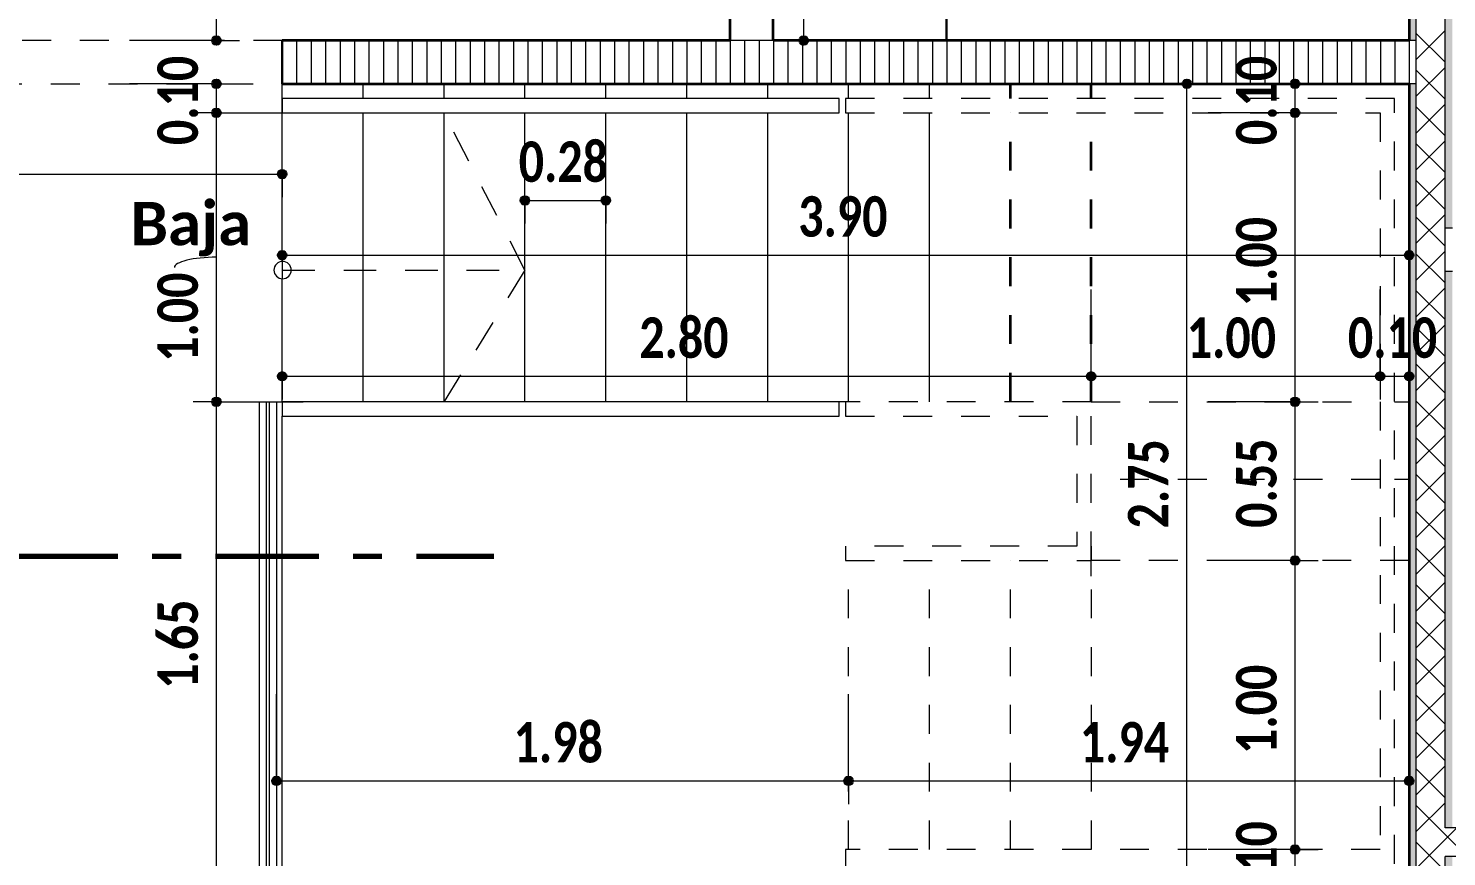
# Model space of a CAD drawing. Header units: metres. Extents: x -144 to 1000, y -717 to 29.
# Drawn here: x 880.197 to 885.105, y -555.651 to -552.784 of the extents above; entities that cross this region are included whole.
import ezdxf

# ---------------------------------------------------------------- set-up
doc = ezdxf.new("R2010")
doc.units = ezdxf.units.M
for name, pattern in [('Basculante', [0.11625, 0.075, -0.04125]), ('basculante modificado', [0.18, 0.1125, -0.0675]), ('Dash Dot 3_16_', [0.595313, 0.357187, -0.119063, 0, -0.119063])]:
    doc.linetypes.add(name, pattern=pattern)
doc.layers.get('0').update_dxf_attribs({"color": 1})
for name, color, linetype, lineweight in [('A-ANNO-DIMS', 1, 'Continuous', 9), ('A-DETL', 1, 'Continuous', 9), ('A-DETL-GENF', 1, 'Continuous', 9), ('A-DETL-MEDM', 1, 'Continuous', 30), ('A-DETL-THIN', 1, 'Continuous', 9), ('A-FLOR', 2, 'Continuous', 9), ('A-FLOR-HRAL', 1, 'Continuous', 9), ('A-FLOR-OVHD', 7, 'Basculante', 9), ('A-GENM', 1, 'Continuous', 9), ('A-WALL', 4, 'Continuous', 9), ('G-ANNO-SYMB', 1, 'Continuous', 9), ('G-ANNO-TEXT', 2, 'Continuous', 9)]:
    doc.layers.add(name, color=color, linetype=linetype, lineweight=lineweight)
doc.layers.add('A-WALL-PATT', color=7, linetype='Continuous', lineweight=35, true_color=0x9c9c9c)
doc.styles.add('Calibri_B_1', font='calibrib.ttf', dxfattribs={"height": 0.135})
doc.styles.add('Calibri_B_4', font='calibrib.ttf', dxfattribs={"height": 0.1125})

# ---------------------------------------------------------------- blocks, each defined once
blk = doc.blocks.new('J')
at = {"layer": 'A-ANNO-DIMS', "lineweight": 25}
h = blk.add_hatch(color=256, dxfattribs=at)
edge = h.paths.add_edge_path()
edge.add_arc((874.1427, -493.9757), 0.015, 0, 360)
h = blk.add_hatch(color=256, dxfattribs=at)
edge = h.paths.add_edge_path()
edge.add_arc((876.1751, -493.9757), 0.015, 0, 360)
h = blk.add_hatch(color=256, dxfattribs=at)
edge = h.paths.add_edge_path()
edge.add_arc((874.1427, -494.1257), 0.015, 0, 360)
h = blk.add_hatch(color=256, dxfattribs=at)
edge = h.paths.add_edge_path()
edge.add_arc((877.5014, -494.1257), 0.015, 0, 360)
h = blk.add_hatch(color=256, dxfattribs=at)
edge = h.paths.add_edge_path()
edge.add_arc((877.8753, -494.1257), 0.015, 0, 360)
h = blk.add_hatch(color=256, dxfattribs=at)
edge = h.paths.add_edge_path()
edge.add_arc((874.1427, -494.2257), 0.015, 0, 360)
h = blk.add_hatch(color=256, dxfattribs=at)
edge = h.paths.add_edge_path()
edge.add_arc((874.1427, -494.2257), 0.015, 0, 360)
h = blk.add_hatch(color=256, dxfattribs=at)
edge = h.paths.add_edge_path()
edge.add_arc((877.8753, -494.2257), 0.015, 0, 360)
h = blk.add_hatch(color=256, dxfattribs=at)
edge = h.paths.add_edge_path()
edge.add_arc((877.8753, -494.2257), 0.015, 0, 360)
h = blk.add_hatch(color=256, dxfattribs=at)
edge = h.paths.add_edge_path()
edge.add_arc((874.3707, -494.4377), 0.015, 0, 360)
h = blk.add_hatch(color=256, dxfattribs=at)
edge = h.paths.add_edge_path()
edge.add_arc((875.2107, -494.5288), 0.015, 0, 360)
h = blk.add_hatch(color=256, dxfattribs=at)
edge = h.paths.add_edge_path()
edge.add_arc((875.4907, -494.5288), 0.015, 0, 360)
h = blk.add_hatch(color=256, dxfattribs=at)
edge = h.paths.add_edge_path()
edge.add_arc((874.3707, -494.7186), 0.015, 0, 360)
h = blk.add_hatch(color=256, dxfattribs=at)
edge = h.paths.add_edge_path()
edge.add_arc((878.27, -494.7186), 0.015, 0, 360)
h = blk.add_hatch(color=256, dxfattribs=at)
edge = h.paths.add_edge_path()
edge.add_arc((874.3707, -495.1379), 0.015, 0, 360)
h = blk.add_hatch(color=256, dxfattribs=at)
edge = h.paths.add_edge_path()
edge.add_arc((877.1702, -495.1379), 0.015, 0, 360)
h = blk.add_hatch(color=256, dxfattribs=at)
edge = h.paths.add_edge_path()
edge.add_arc((877.1702, -495.1379), 0.015, 0, 360)
h = blk.add_hatch(color=256, dxfattribs=at)
edge = h.paths.add_edge_path()
edge.add_arc((878.17, -495.1379), 0.015, 0, 360)
h = blk.add_hatch(color=256, dxfattribs=at)
edge = h.paths.add_edge_path()
edge.add_arc((878.17, -495.1379), 0.015, 0, 360)
h = blk.add_hatch(color=256, dxfattribs=at)
edge = h.paths.add_edge_path()
edge.add_arc((878.27, -495.1379), 0.015, 0, 360)
h = blk.add_hatch(color=256, dxfattribs=at)
edge = h.paths.add_edge_path()
edge.add_arc((874.1427, -495.2257), 0.015, 0, 360)
h = blk.add_hatch(color=256, dxfattribs=at)
edge = h.paths.add_edge_path()
edge.add_arc((874.1427, -495.2257), 0.015, 0, 360)
h = blk.add_hatch(color=256, dxfattribs=at)
edge = h.paths.add_edge_path()
edge.add_arc((877.8753, -495.2257), 0.015, 0, 360)
h = blk.add_hatch(color=256, dxfattribs=at)
edge = h.paths.add_edge_path()
edge.add_arc((877.8753, -495.2257), 0.015, 0, 360)
h = blk.add_hatch(color=256, dxfattribs=at)
edge = h.paths.add_edge_path()
edge.add_arc((877.8753, -495.7755), 0.015, 0, 360)
h = blk.add_hatch(color=256, dxfattribs=at)
edge = h.paths.add_edge_path()
edge.add_arc((877.8753, -495.7755), 0.015, 0, 360)
h = blk.add_hatch(color=256, dxfattribs=at)
edge = h.paths.add_edge_path()
edge.add_arc((874.3507, -496.5385), 0.015, 0, 360)
h = blk.add_hatch(color=256, dxfattribs=at)
edge = h.paths.add_edge_path()
edge.add_arc((876.3307, -496.5385), 0.015, 0, 360)
h = blk.add_hatch(color=256, dxfattribs=at)
edge = h.paths.add_edge_path()
edge.add_arc((876.3307, -496.5385), 0.015, 0, 360)
h = blk.add_hatch(color=256, dxfattribs=at)
edge = h.paths.add_edge_path()
edge.add_arc((878.27, -496.5385), 0.015, 0, 360)
h = blk.add_hatch(color=256, dxfattribs=at)
edge = h.paths.add_edge_path()
edge.add_arc((877.8753, -496.7755), 0.015, 0, 360)
h = blk.add_hatch(color=256, dxfattribs=at)
edge = h.paths.add_edge_path()
edge.add_arc((877.8753, -496.7755), 0.015, 0, 360)
at = {"layer": 'A-WALL-PATT', "true_color": 0x747474}
h = blk.add_hatch(color=8, dxfattribs=at)
h.paths.add_polyline_path([(878.27, -496.8744), (878.295, -496.8741), (878.295, -494.1257), (878.27, -494.1257), (878.27, -496.8727)])
h.paths.add_polyline_path([(878.27, -493.9757), (878.295, -493.9757), (878.295, -492.5757), (878.27, -492.5757), (878.27, -493.9257)])
h.paths.add_polyline_path([(878.295, -492.4257), (878.295, -490.4255), (878.27, -490.4255), (878.27, -492.4257), (878.2877, -492.4257)])
at = {"layer": 'A-WALL-PATT', "lineweight": 5, "true_color": 0x747474}
h = blk.add_hatch(color=8, dxfattribs=at)
h.paths.add_polyline_path([(878.355, -497.0244), (878.42, -497.0244), (878.42, -496.8005), (878.395, -496.8005), (878.395, -496.9994), (878.345, -496.9994), (878.345, -497.0244)])
h.paths.add_polyline_path([(878.395, -496.7005), (878.42, -496.7005), (878.42, -494.7755), (878.395, -494.7755), (878.395, -495.6036)])
h.paths.add_polyline_path([(878.4022, -494.6255), (878.42, -494.6255), (878.42, -490.4255), (878.295, -490.4255), (878.295, -490.4505), (878.395, -490.4505), (878.395, -494.6255)])
at = {"layer": 'A-ANNO-DIMS'}
for p, q in [((876.1751, -493.9757), (876.1751, -492.5757)), ((874.1427, -493.9757), (874.1427, -493.0757)), ((874.1427, -493.9757), (873.8427, -493.9757)), ((874.1427, -493.9757), (874.2227, -493.9757)), ((876.1751, -493.9757), (875.8751, -493.9757)), ((876.1751, -493.9757), (876.2551, -493.9757)), ((874.1427, -494.1257), (873.8427, -494.1257)), ((874.1427, -494.2257), (874.1427, -494.1257)), ((874.1427, -494.1257), (874.2227, -494.1257)), ((874.3707, -494.4377), (874.3707, -494.1377)), ((877.5014, -494.1257), (877.2014, -494.1257)), ((877.5014, -496.8744), (877.5014, -494.1257)), ((877.5014, -494.1257), (877.5814, -494.1257)), ((877.8753, -494.1257), (877.5753, -494.1257)), ((877.8753, -494.2257), (877.8753, -494.1257)), ((877.8753, -494.1257), (877.9553, -494.1257)), ((874.1427, -494.2257), (874.0627, -494.2257)), ((874.1427, -494.2257), (874.0627, -494.2257)), ((874.1427, -495.2257), (874.1427, -494.2257)), ((874.1427, -494.2257), (874.4427, -494.2257)), ((874.1427, -494.2257), (874.4427, -494.2257)), ((875.2107, -494.5288), (875.2107, -494.2288)), ((875.4907, -494.5288), (875.4907, -494.2288)), ((877.8753, -494.2257), (877.5753, -494.2257)), ((877.8753, -494.2257), (877.5753, -494.2257)), ((877.8753, -495.2257), (877.8753, -494.2257)), ((877.8753, -494.2257), (877.9553, -494.2257)), ((877.8753, -494.2257), (877.9553, -494.2257)), ((870.2205, -494.4377), (874.3707, -494.4377)), ((874.3707, -494.7186), (874.3707, -494.4186)), ((874.3707, -494.4377), (874.3707, -494.5177)), ((878.27, -494.7186), (878.27, -494.4186)), ((875.2107, -494.5288), (875.4907, -494.5288)), ((875.2107, -494.5288), (875.2107, -494.6088)), ((875.4907, -494.5288), (875.4907, -494.6088)), ((874.3707, -494.7186), (878.27, -494.7186)), ((874.3707, -494.7186), (874.3707, -494.7986)), ((878.27, -494.7186), (878.27, -494.7986)), ((874.3707, -495.1379), (874.3707, -494.8379)), ((877.1702, -495.1379), (877.1702, -494.8379)), ((877.1702, -495.1379), (877.1702, -494.8379)), ((878.17, -495.1379), (878.17, -494.8379)), ((878.17, -495.1379), (878.17, -494.8379)), ((878.27, -495.1379), (878.27, -494.8379)), ((874.3707, -495.1379), (877.1702, -495.1379)), ((874.3707, -495.1379), (874.3707, -495.2179)), ((877.1702, -495.1379), (877.1702, -495.2179)), ((877.1702, -495.1379), (878.17, -495.1379)), ((877.1702, -495.1379), (877.1702, -495.2179)), ((878.17, -495.1379), (878.17, -495.2179)), ((878.17, -495.1379), (878.27, -495.1379)), ((878.17, -495.1379), (878.17, -495.2179)), ((878.27, -495.1379), (878.27, -495.2179)), ((874.1427, -495.2257), (874.0627, -495.2257)), ((874.1427, -495.2257), (874.0627, -495.2257)), ((874.1427, -496.8744), (874.1427, -495.2257)), ((874.1427, -495.2257), (874.4427, -495.2257)), ((874.1427, -495.2257), (874.4427, -495.2257)), ((877.8753, -495.2257), (877.5753, -495.2257)), ((877.8753, -495.2257), (877.5753, -495.2257)), ((877.8753, -495.7755), (877.8753, -495.2257)), ((877.8753, -495.2257), (877.9553, -495.2257)), ((877.8753, -495.2257), (877.9553, -495.2257)), ((877.8753, -495.7755), (877.5753, -495.7755)), ((877.8753, -495.7755), (877.5753, -495.7755)), ((877.8753, -496.7755), (877.8753, -495.7755)), ((877.8753, -495.7755), (877.9553, -495.7755)), ((877.8753, -495.7755), (877.9553, -495.7755)), ((874.3507, -496.5385), (874.3507, -496.2385)), ((876.3307, -496.5385), (876.3307, -496.2385)), ((876.3307, -496.5385), (876.3307, -496.2385)), ((878.27, -496.5385), (878.27, -496.2385)), ((874.3507, -496.5385), (876.3307, -496.5385)), ((874.3507, -496.5385), (874.3507, -496.6185)), ((876.3307, -496.5385), (876.3307, -496.6185)), ((876.3307, -496.5385), (878.27, -496.5385)), ((876.3307, -496.5385), (876.3307, -496.6185)), ((878.27, -496.5385), (878.27, -496.6185)), ((877.8753, -496.7755), (877.5753, -496.7755)), ((877.8753, -496.7755), (877.5753, -496.7755)), ((877.8753, -496.8744), (877.8753, -496.7755)), ((877.8753, -496.7755), (877.9553, -496.7755)), ((877.8753, -496.7755), (877.9553, -496.7755))]:
    blk.add_line(p, q, dxfattribs=at)
at = {"layer": 'A-ANNO-DIMS', "lineweight": 25}
for centre in [(874.1427, -493.9757), (876.1751, -493.9757), (874.1427, -494.1257), (877.5014, -494.1257), (877.8753, -494.1257), (874.1427, -494.2257), (874.1427, -494.2257), (877.8753, -494.2257), (877.8753, -494.2257), (874.3707, -494.4377), (875.2107, -494.5288), (875.4907, -494.5288), (874.3707, -494.7186), (878.27, -494.7186), (874.3707, -495.1379), (877.1702, -495.1379), (877.1702, -495.1379), (878.17, -495.1379), (878.17, -495.1379), (878.27, -495.1379), (874.1427, -495.2257), (874.1427, -495.2257), (877.8753, -495.2257), (877.8753, -495.2257), (877.8753, -495.7755), (877.8753, -495.7755), (874.3507, -496.5385), (876.3307, -496.5385), (876.3307, -496.5385), (878.27, -496.5385), (877.8753, -496.7755), (877.8753, -496.7755)]:
    blk.add_circle(centre, 0.015, dxfattribs=at)
at = {"layer": 'A-ANNO-DIMS'}
blk.add_ellipse((874.1427, -494.7614), major_axis=(0.1451, 0), ratio=0.245764, start_param=1.570796, end_param=3.141593, dxfattribs=at)
at = {"layer": 'A-DETL', "color": 7}
for p, q in [((878.27, -494.1257), (874.3707, -494.1257)), ((876.3196, -495.2257), (876.2977, -495.2257)), ((877.1702, -495.8296), (877.1702, -495.7755))]:
    blk.add_line(p, q, dxfattribs=at)
at = {"layer": 'A-DETL', "color": 7, "linetype": 'Basculante', "lineweight": 35}
for p, q in [((876.8907, -494.1757), (876.8907, -494.1257)), ((877.1702, -494.1757), (877.1702, -494.1257)), ((876.8907, -495.2257), (876.8907, -494.2257)), ((877.1702, -495.2257), (877.1702, -494.2257))]:
    blk.add_line(p, q, dxfattribs=at)
at = {"layer": 'A-DETL', "color": 7, "linetype": 'basculante modificado'}
for p, q in [((875.2107, -494.7705), (874.9311, -494.2276)), ((874.3711, -494.7705), (875.2107, -494.7705)), ((875.2107, -494.7705), (874.9311, -495.2253))]:
    blk.add_line(p, q, dxfattribs=at)
at = {"layer": 'A-DETL-GENF', "linetype": 'Basculante'}
for p, q in [((874.3707, -493.9757), (873.37, -493.9757)), ((873.37, -494.1257), (874.3707, -494.1257))]:
    blk.add_line(p, q, dxfattribs=at)
at = {"layer": 'A-DETL-MEDM'}
blk.add_line((874.3707, -494.1257), (874.3707, -493.9757), dxfattribs=at)
at = {"layer": 'A-DETL-THIN'}
for p, q in [((874.3707, -494.1757), (874.3707, -494.1257)), ((874.6507, -494.1757), (874.6507, -494.1257)), ((874.9307, -494.1757), (874.9307, -494.1257)), ((875.2107, -494.1757), (875.2107, -494.1257)), ((875.4907, -494.1757), (875.4907, -494.1257)), ((875.7707, -494.1757), (875.7707, -494.1257)), ((876.0507, -494.1757), (876.0507, -494.1257)), ((876.3307, -494.1757), (876.3307, -494.1257)), ((876.6107, -494.1757), (876.6107, -494.1257)), ((876.2977, -494.1757), (874.3707, -494.1757)), ((874.3707, -494.1757), (874.3707, -494.2257)), ((876.2977, -494.2257), (876.2977, -494.1757)), ((874.3707, -494.7404), (874.3707, -494.2257)), ((874.3707, -494.2257), (876.2977, -494.2257)), ((874.6507, -495.2257), (874.6507, -494.2257)), ((874.9307, -495.2257), (874.9307, -494.2257)), ((875.2107, -495.2257), (875.2107, -494.2257)), ((875.4907, -495.2257), (875.4907, -494.2257)), ((875.7707, -495.2257), (875.7707, -494.2257)), ((876.0507, -495.2257), (876.0507, -494.2257)), ((876.3307, -495.2257), (876.3307, -494.2257)), ((876.6107, -495.2257), (876.6107, -494.2257)), ((874.3707, -495.2257), (874.3707, -494.8001)), ((874.3707, -495.2257), (874.3707, -495.2757)), ((876.2977, -495.2257), (874.3707, -495.2257)), ((876.2977, -495.2757), (876.2977, -495.2257)), ((874.3707, -495.2757), (876.2977, -495.2757))]:
    blk.add_line(p, q, dxfattribs=at)
for start, end in [(0, 180), (180, 0)]:
    blk.add_arc((874.3719, -494.7703), 0.03, start, end, dxfattribs=at)
at = {"layer": 'A-FLOR'}
for p, q in [((874.3707, -494.1757), (874.3707, -494.1257)), ((874.3707, -494.7404), (874.3707, -494.2257)), ((874.3707, -495.2257), (874.3707, -494.8001)), ((874.3707, -496.8744), (874.3707, -495.2757))]:
    blk.add_line(p, q, dxfattribs=at)
at = {"layer": 'A-FLOR-HRAL'}
for p, q in [((874.2907, -495.2257), (874.3147, -495.2257)), ((874.2907, -495.2257), (874.2907, -496.8744)), ((874.3147, -495.2257), (874.3267, -495.2257)), ((874.3147, -495.2257), (874.3147, -496.8744)), ((874.3267, -496.8744), (874.3267, -495.2257)), ((874.3267, -495.2257), (874.3507, -495.2257)), ((874.3507, -495.2257), (874.3507, -496.8744))]:
    blk.add_line(p, q, dxfattribs=at)
at = {"layer": 'A-FLOR-OVHD'}
for p, q in [((878.22, -494.1757), (876.3196, -494.1757)), ((876.3196, -494.1757), (876.3196, -494.2257)), ((878.22, -496.8255), (878.22, -494.1757)), ((876.3196, -494.2257), (878.17, -494.2257)), ((878.17, -494.2257), (878.17, -496.7755)), ((877.1702, -495.2257), (876.3196, -495.2257)), ((876.3196, -495.2257), (876.3196, -495.2757)), ((877.1702, -495.2257), (878.17, -495.2257)), ((877.1702, -495.7755), (877.1702, -495.2257)), ((878.22, -495.2257), (878.27, -495.2257)), ((876.3196, -495.2757), (877.1202, -495.2757)), ((877.1202, -495.2757), (877.1202, -495.7255)), ((878.17, -495.4955), (877.1702, -495.4955)), ((878.27, -495.4955), (878.22, -495.4955)), ((877.1202, -495.7255), (876.3202, -495.7255)), ((876.3202, -495.7255), (876.3202, -495.7755)), ((877.1707, -496.7755), (877.1707, -495.7255)), ((876.3202, -495.7755), (877.1702, -495.7755)), ((876.3307, -496.7755), (876.3307, -495.7755)), ((876.6107, -496.7755), (876.6107, -495.7755)), ((876.8907, -496.7755), (876.8907, -495.7755)), ((878.27, -495.7755), (877.1702, -495.7755)), ((878.17, -496.7755), (876.3196, -496.7755)), ((876.3196, -496.7755), (876.3196, -496.8755))]:
    blk.add_line(p, q, dxfattribs=at)
at = {"layer": 'A-GENM', "lineweight": 25}
for p, q in [((876.0693, -492.5757), (876.0693, -493.9757)), ((876.6693, -493.9757), (876.6693, -492.5757)), ((876.6693, -493.4257), (876.6693, -493.9757)), ((878.27, -493.9757), (878.27, -493.4257)), ((876.0693, -493.9757), (876.6693, -493.9757)), ((876.6693, -493.9757), (878.27, -493.9757))]:
    blk.add_line(p, q, dxfattribs=at)
at = {"layer": 'A-WALL', "lineweight": 35}
for p, q in [((878.27, -490.4255), (878.27, -493.9757)), ((875.92, -492.5757), (875.92, -493.9757)), ((876.07, -493.9757), (876.07, -492.5757)), ((875.92, -493.9757), (874.3707, -493.9757)), ((878.27, -493.9757), (876.07, -493.9757)), ((874.3707, -494.1257), (878.27, -494.1257)), ((878.27, -494.1257), (878.27, -496.8744))]:
    blk.add_line(p, q, dxfattribs=at)
at = {"layer": 'A-WALL'}
for p, q in [((878.295, -497.0244), (878.295, -490.4505)), ((878.395, -496.7005), (878.395, -490.4505)), ((878.295, -493.9757), (878.27, -493.9757)), ((878.295, -494.1257), (878.27, -494.1257)), ((878.42, -494.6255), (878.395, -494.6255)), ((878.42, -494.7755), (878.395, -494.7755)), ((879.7949, -496.7005), (878.395, -496.7005)), ((878.395, -496.9994), (878.395, -496.8005)), ((879.8199, -496.8005), (878.395, -496.8005))]:
    blk.add_line(p, q, dxfattribs=at)
at = {"layer": 'A-WALL-PATT', "color": 1, "lineweight": 5, "true_color": 0xff0000}
for p, q in [((878.295, -494.0411), (878.395, -493.9411)), ((878.395, -494.0508), (878.295, -493.9508)), ((878.295, -494.1684), (878.395, -494.0684)), ((878.395, -494.1781), (878.295, -494.0781)), ((878.295, -494.2957), (878.395, -494.1957)), ((878.395, -494.3053), (878.295, -494.2053)), ((878.295, -494.4229), (878.395, -494.3229)), ((878.395, -494.4326), (878.295, -494.3326)), ((878.295, -494.5502), (878.395, -494.4502)), ((878.395, -494.5599), (878.295, -494.4599)), ((878.295, -494.6775), (878.395, -494.5775)), ((878.395, -494.6872), (878.295, -494.5872)), ((878.295, -494.8048), (878.395, -494.7048)), ((878.395, -494.8145), (878.295, -494.7145)), ((878.295, -494.932), (878.395, -494.832)), ((878.395, -494.9417), (878.295, -494.8417)), ((878.295, -495.0593), (878.395, -494.9593)), ((878.395, -495.069), (878.295, -494.969)), ((878.295, -495.1866), (878.395, -495.0866)), ((878.395, -495.1963), (878.295, -495.0963)), ((878.295, -495.3139), (878.395, -495.2139)), ((878.395, -495.3236), (878.295, -495.2236)), ((878.295, -495.4412), (878.395, -495.3412)), ((878.395, -495.4509), (878.295, -495.3509)), ((878.295, -495.5684), (878.395, -495.4684)), ((878.395, -495.5781), (878.295, -495.4781)), ((878.295, -495.6957), (878.395, -495.5957)), ((878.395, -495.7054), (878.295, -495.6054)), ((878.295, -495.823), (878.395, -495.723)), ((878.395, -495.8327), (878.295, -495.7327)), ((878.295, -495.9503), (878.395, -495.8503)), ((878.395, -495.96), (878.295, -495.86)), ((878.295, -496.0776), (878.395, -495.9776)), ((878.395, -496.0873), (878.295, -495.9873)), ((878.295, -496.2048), (878.395, -496.1048)), ((878.395, -496.2145), (878.295, -496.1145)), ((878.295, -496.3321), (878.395, -496.2321)), ((878.395, -496.3418), (878.295, -496.2418)), ((878.295, -496.4594), (878.395, -496.3594)), ((878.395, -496.4691), (878.295, -496.3691)), ((878.295, -496.5867), (878.395, -496.4867)), ((878.395, -496.5964), (878.295, -496.4964)), ((878.295, -496.714), (878.395, -496.614)), ((878.395, -496.7236), (878.295, -496.6236)), ((878.395, -496.7412), (878.4351, -496.7011)), ((878.295, -496.8412), (878.395, -496.7412)), ((878.395, -496.8509), (878.295, -496.7509)), ((878.4719, -496.8005), (878.395, -496.7236))]:
    blk.add_line(p, q, dxfattribs=at)
at = {"layer": 'A-WALL-PATT', "color": 8, "lineweight": 5, "true_color": 0x727272}
for p, q in [((874.4206, -493.9757), (874.4206, -494.1257)), ((874.4706, -493.9757), (874.4706, -494.1257)), ((874.5206, -493.9757), (874.5206, -494.1257)), ((874.5706, -493.9757), (874.5706, -494.1257)), ((874.6206, -493.9757), (874.6206, -494.1257)), ((874.6706, -493.9757), (874.6706, -494.1257)), ((874.7206, -493.9757), (874.7206, -494.1257)), ((874.7706, -493.9757), (874.7706, -494.1257)), ((874.8206, -493.9757), (874.8206, -494.1257)), ((874.8706, -493.9757), (874.8706, -494.1257)), ((874.9206, -493.9757), (874.9206, -494.1257)), ((874.9706, -493.9757), (874.9706, -494.1257)), ((875.0206, -493.9757), (875.0206, -494.1257)), ((875.0706, -493.9757), (875.0706, -494.1257)), ((875.1206, -493.9757), (875.1206, -494.1257)), ((875.1706, -493.9757), (875.1706, -494.1257)), ((875.2206, -493.9757), (875.2206, -494.1257)), ((875.2706, -493.9757), (875.2706, -494.1257)), ((875.3206, -493.9757), (875.3206, -494.1257)), ((875.3706, -493.9757), (875.3706, -494.1257)), ((875.4206, -493.9757), (875.4206, -494.1257)), ((875.4706, -493.9757), (875.4706, -494.1257)), ((875.5206, -493.9757), (875.5206, -494.1257)), ((875.5706, -493.9757), (875.5706, -494.1257)), ((875.6206, -493.9757), (875.6206, -494.1257)), ((875.6706, -493.9757), (875.6706, -494.1257)), ((875.7206, -493.9757), (875.7206, -494.1257)), ((875.7706, -493.9757), (875.7706, -494.1257)), ((875.8206, -493.9757), (875.8206, -494.1257)), ((875.8706, -493.9757), (875.8706, -494.1257)), ((876.07, -493.9756), (875.92, -493.9756)), ((875.9206, -493.9757), (875.9206, -494.1257)), ((875.9706, -493.9757), (875.9706, -494.1257)), ((876.0206, -493.9757), (876.0206, -494.1257)), ((876.0706, -493.9757), (876.0706, -494.1257)), ((876.1206, -493.9757), (876.1206, -494.1257)), ((876.1706, -493.9757), (876.1706, -494.1257)), ((876.2206, -493.9757), (876.2206, -494.1257)), ((876.2706, -493.9757), (876.2706, -494.1257)), ((876.3206, -493.9757), (876.3206, -494.1257)), ((876.3706, -493.9757), (876.3706, -494.1257)), ((876.4206, -493.9757), (876.4206, -494.1257)), ((876.4706, -493.9757), (876.4706, -494.1257)), ((876.5206, -493.9757), (876.5206, -494.1257)), ((876.5706, -493.9757), (876.5706, -494.1257)), ((876.6206, -493.9757), (876.6206, -494.1257)), ((876.6706, -493.9757), (876.6706, -494.1257)), ((876.7206, -493.9757), (876.7206, -494.1257)), ((876.7706, -493.9757), (876.7706, -494.1257)), ((876.8206, -493.9757), (876.8206, -494.1257)), ((876.8706, -493.9757), (876.8706, -494.1257)), ((876.9206, -493.9757), (876.9206, -494.1257)), ((876.9706, -493.9757), (876.9706, -494.1257)), ((877.0206, -493.9757), (877.0206, -494.1257)), ((877.0706, -493.9757), (877.0706, -494.1257)), ((877.1206, -493.9757), (877.1206, -494.1257)), ((877.1706, -493.9757), (877.1706, -494.1257)), ((877.2206, -493.9757), (877.2206, -494.1257)), ((877.2706, -493.9757), (877.2706, -494.1257)), ((877.3206, -493.9757), (877.3206, -494.1257)), ((877.3706, -493.9757), (877.3706, -494.1257)), ((877.4206, -493.9757), (877.4206, -494.1257)), ((877.4706, -493.9757), (877.4706, -494.1257)), ((877.5206, -493.9757), (877.5206, -494.1257)), ((877.5706, -493.9757), (877.5706, -494.1257)), ((877.6206, -493.9757), (877.6206, -494.1257)), ((877.6706, -493.9757), (877.6706, -494.1257)), ((877.7206, -493.9757), (877.7206, -494.1257)), ((877.7706, -493.9757), (877.7706, -494.1257)), ((877.8206, -493.9757), (877.8206, -494.1257)), ((877.8706, -493.9757), (877.8706, -494.1257)), ((877.9206, -493.9757), (877.9206, -494.1257)), ((877.9706, -493.9757), (877.9706, -494.1257)), ((878.0206, -493.9757), (878.0206, -494.1257)), ((878.0706, -493.9757), (878.0706, -494.1257)), ((878.1206, -493.9757), (878.1206, -494.1257)), ((878.1706, -493.9757), (878.1706, -494.1257)), ((878.2206, -493.9757), (878.2206, -494.1257)), ((878.2706, -493.9757), (878.2706, -494.1257))]:
    blk.add_line(p, q, dxfattribs=at)
at = {"layer": 'G-ANNO-SYMB', "linetype": 'Dash Dot 3_16_', "lineweight": 70}
blk.add_line((866.4912, -495.7599), (875.1032, -495.7599), dxfattribs=at)
at = {"layer": 'A-ANNO-DIMS', "style": 'Calibri_B_4', "width": 0.8}
for s, p in [('0.10', (874.0787, -494.3373)), ('0.10', (877.8113, -494.3373)), ('1.00', (877.8113, -494.8952)), ('1.00', (874.0787, -495.0876)), ('2.75', (877.4373, -495.6644)), ('0.55', (877.8113, -495.6622)), ('1.65', (874.0787, -496.2195)), ('1.00', (877.8113, -496.445)), ('0.10', (877.8113, -496.9866))]:
    blk.add_text(s, height=0.14, rotation=90, dxfattribs=at).set_placement(p)
for s, p in [('0.28', (875.1891, -494.4648)), ('3.90', (876.1563, -494.6545)), ('2.80', (875.6062, -495.0739)), ('1.00', (877.5007, -495.0739)), ('0.10', (878.0584, -495.0739)), ('1.98', (875.1712, -496.4744)), ('1.94', (877.1309, -496.4744))]:
    blk.add_text(s, height=0.14, dxfattribs=at).set_placement(p)
at = {"layer": 'G-ANNO-TEXT', "style": 'Calibri_B_1'}
blk.add_text('Baja', height=0.15, dxfattribs=at).set_placement((873.846, -494.684))

msp = doc.modelspace()

# ---------------------------------------------------------------- block references
at = {"color": 3}
msp.add_blockref('J', (6.7051, -58.8503), dxfattribs=at)

doc.saveas('drawing.dxf')
